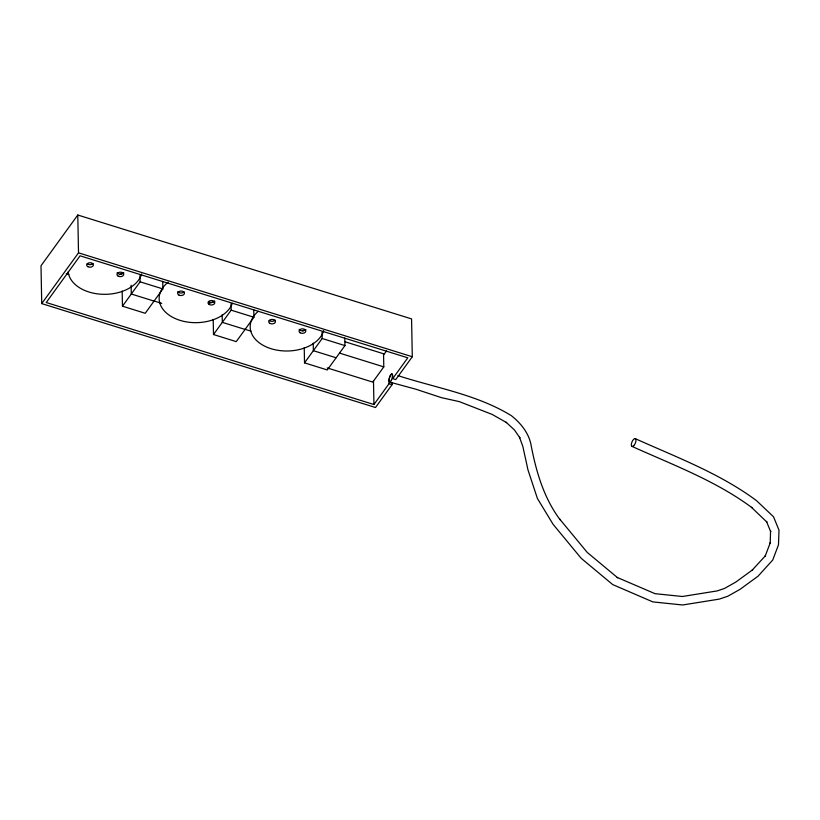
<?xml version="1.0" encoding="UTF-8"?>
<svg xmlns="http://www.w3.org/2000/svg" width="820" height="820" viewBox="0 0 820 820"><rect width="100%" height="100%" fill="white"/><g stroke="black" fill="none" stroke-linecap="round" stroke-linejoin="round"><path stroke-width="1.23" d="M392.708 378.635L407.786 357.817L80.073 255.809L46.227 302.518L373.94 404.526L389.029 383.719L388.967 380.562A4.213 1.414 -72.7 0 1 390.74 374.873A4.213 1.414 -72.7 0 1 392.647 375.488L392.708 378.635L395.742 379.578L412.296 356.741L411.568 318.908L77.787 215.014L41 265.782L41.728 303.605L375.509 407.509L392.062 384.662L392.021 382.561M41.728 303.605L78.515 252.837L77.787 215.014M162.729 281.342L162.873 288.906L145.222 313.281L122.467 306.198L140.117 281.824L139.994 275.52M253.759 309.683L253.913 317.248L236.252 341.622L213.497 334.529L231.148 310.165L231.025 303.861M344.789 338.014L344.943 345.589L327.282 369.953L304.527 362.87L322.178 338.496L322.065 332.192M383.565 355.009L386.507 350.95M345.21 341.827L383.545 353.758L383.791 366.878L372.762 382.099L327.241 367.934M397.925 375.601C435.932 387.932 476.451 394.389 511.003 415.443L511.516 415.791C520.495 422.997 528.182 432.263 530.806 443.712C535.87 470.608 543.465 497.484 560.07 519.706L559.67 519.07L587.243 552.424L617.644 577.762L617.173 577.444L655.016 593.67L682.404 596.499L717.141 590.923L724.429 588.483L735.837 582.056L752.698 569.756L752.176 570.146L765.49 555.693L765.111 556.349L770.339 542.532L770.216 543.332L770.554 530.909L770.718 531.708L766.464 521.428L766.864 522.063L751.468 507.324L752.001 507.693C715.747 480.766 672.953 464.878 632.056 446.428M389.684 382.089L415.883 389.213L441.478 397.669L459.354 401.636L492.143 414.418L506.647 422.628L506.135 422.279L514.529 430.049L519.9 437.9L519.49 437.234L522.842 446.449L527.998 469.993L537.418 498.488L553.121 524.359L581.195 558.307L612.704 584.578L652.853 601.9L682.64 604.986L719.212 599.123L727.781 596.253L740.029 589.344L758.069 576.173L772.727 560.029L778.487 544.798L779 530.12L773.516 516.774L756.542 500.671C719.909 473.396 676.643 457.293 635.274 438.649M78.515 252.837L412.296 356.741M140.117 281.824L162.873 288.906M231.148 310.165L253.913 317.248M322.178 338.496L344.943 345.589M339.48 353.082L383.791 366.878M66.338 273.685L68.788 274.454M153.166 300.714L161.724 303.38M244.872 329.261L250.981 331.167M154.047 301.094L131.292 294.011L131.118 285.186M245.077 329.435L222.322 322.352L222.179 314.788M336.108 357.766L313.353 350.683L313.209 343.119M389.029 383.719L392.062 384.662M373.479 380.572L373.94 404.526M304.23 347.741L304.527 362.87M213.2 319.4L213.497 334.529M122.17 291.069L122.467 306.198M275.079 320.066A3.372 2.235 -1.1 0 1 269.247 320.405M214.389 301.176A3.372 2.235 -1.1 0 1 208.557 301.514M123.83 272.896A33.722 22.396 -1.1 0 1 119.453 274.618M214.86 301.237A33.722 22.396 -1.1 0 1 209.336 303.308M305.891 329.568A33.722 22.396 -1.1 0 1 302.652 330.901M93.008 263.394A3.372 2.235 -1.1 0 1 87.186 263.733M123.359 272.845A3.372 2.235 -1.1 0 1 120.12 274.136A3.372 2.235 -1.1 0 1 117.137 272.66M184.039 291.736A3.372 2.235 -1.1 0 1 180.81 293.027A3.372 2.235 -1.1 0 1 177.827 291.551M305.419 329.517A3.372 2.235 -1.1 0 1 302.19 330.808A3.372 2.235 -1.1 0 1 299.197 329.332M141.624 273.952A37.095 24.631 -1.1 0 1 103.023 294.308A37.095 24.631 -1.1 0 1 68.204 271.871M232.326 303.338A37.095 24.631 -1.1 0 1 184.541 321.532A37.095 24.631 -1.1 0 1 162.186 288.619M162.852 287.646A37.095 24.631 -1.1 0 1 168.182 282.213M323.695 330.624A37.095 24.631 -1.1 0 1 276.34 350.027A37.095 24.631 -1.1 0 1 253.216 316.961M253.882 315.977A37.095 24.631 -1.1 0 1 258.187 311.385M633.727 445.68A4.213 1.783 -66.6 0 0 635.664 438.925A4.213 1.783 -66.6 0 0 631.605 442.995A4.213 1.783 -66.6 0 0 633.727 445.68M391.294 380.398A4.213 1.271 -74.8 0 0 391.929 373.961A4.213 1.271 -74.8 0 0 389.192 379.711A4.213 1.271 -74.8 0 0 391.294 380.398M269.882 323.367A3.372 2.235 -1.1 0 0 275.397 322.034A3.372 2.235 -1.1 0 0 270.979 319.544A3.372 2.235 -1.1 0 0 269.882 323.367M209.192 304.476A3.372 2.235 -1.1 0 0 214.717 303.144A3.372 2.235 -1.1 0 0 210.299 300.653A3.372 2.235 -1.1 0 0 209.192 304.476M300.222 332.807A3.372 2.235 -1.1 0 0 305.747 331.475A3.372 2.235 -1.1 0 0 301.329 328.984A3.372 2.235 -1.1 0 0 300.222 332.807M118.162 276.135A3.372 2.235 -1.1 0 0 123.687 274.803A3.372 2.235 -1.1 0 0 119.269 272.312A3.372 2.235 -1.1 0 0 118.162 276.135M178.852 295.026A3.372 2.235 -1.1 0 0 184.367 293.693A3.372 2.235 -1.1 0 0 179.949 291.202A3.372 2.235 -1.1 0 0 178.852 295.026M87.822 266.684A3.372 2.235 -1.1 0 0 93.337 265.362A3.372 2.235 -1.1 0 0 88.919 262.871A3.372 2.235 -1.1 0 0 87.822 266.684"/></g></svg>
